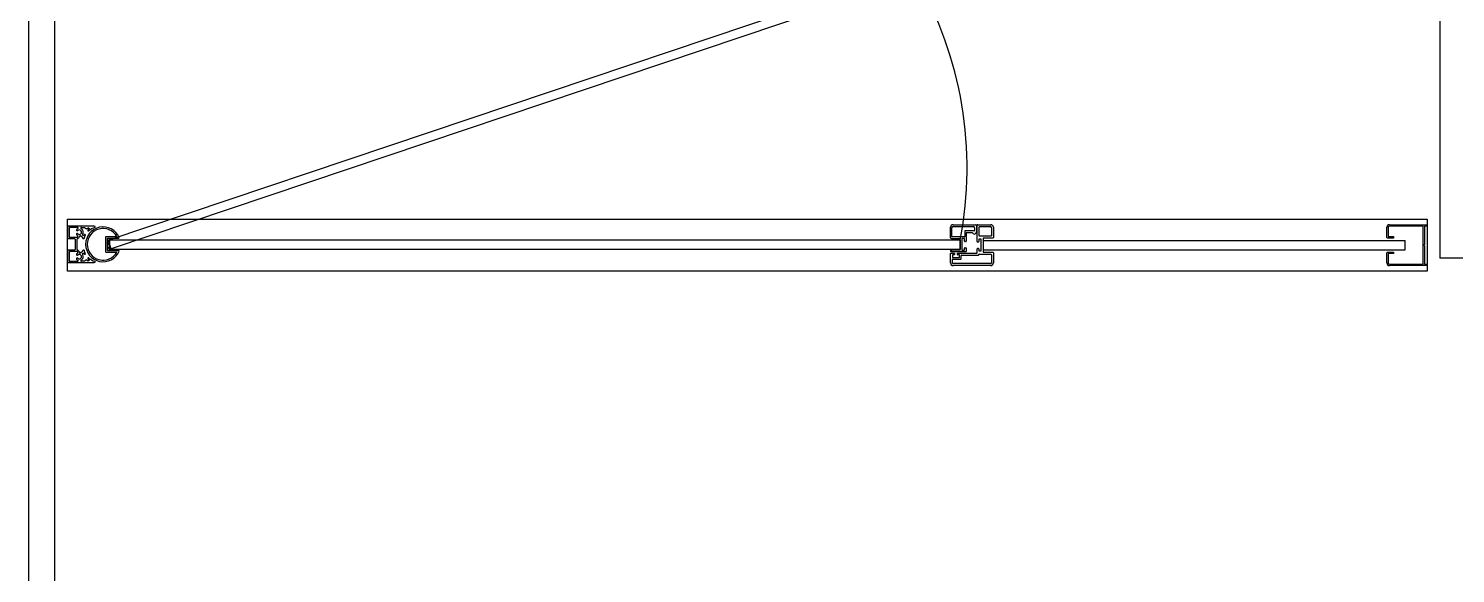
# Model space of a CAD drawing. Header units: millimetres. Extents: x -33000 to 294000, y 0 to 42408.
# Drawn here: x 135398 to 136500, y 14471 to 14892 of the extents above; entities that cross this region are included whole.
import ezdxf

# ---------------------------------------------------------------- set-up
doc = ezdxf.new("R2010")
doc.units = ezdxf.units.MM
doc.header["$LTSCALE"] = 50
doc.layers.add('arch', color=8, linetype='Continuous')

msp = doc.modelspace()

# ---------------------------------------------------------------- linework, layer by layer
at = {"layer": 'arch'}
for p, q in [((135398.3, 15634.6), (135398.3, 14114.6)), ((135418.3, 15614.6), (135418.3, 14104.6)), ((136488.3, 15614.6), (136488.3, 14714.6)), ((135459.7, 14728.5), (136081.3, 14937.6)), ((136083.7, 14930.9), (135462.1, 14721.8)), ((136110.3, 14730.2), (136110.3, 14738.4)), ((136111.4, 14731.2), (136111.4, 14737.9)), ((136112.3, 14740.4), (136129.8, 14740.4)), ((136112.4, 14738.9), (136127.8, 14738.9)), ((136121.3, 14735.3), (136121.3, 14731.2)), ((136128.5, 14735.6), (136121.6, 14735.6)), ((136122.4, 14733.9), (136122.4, 14727.7)), ((136127.2, 14734.2), (136122.7, 14734.2)), ((136128.8, 14737.9), (136128.8, 14735.9)), ((136130.3, 14739.9), (136130.3, 14734.8)), ((136130.8, 14727.3), (136130.8, 14739.9)), ((136131.3, 14740.4), (136141.4, 14740.4)), ((136132.3, 14731.9), (136132.3, 14738.4)), ((136132.8, 14738.9), (136140.9, 14738.9)), ((136141.9, 14737.9), (136141.9, 14731.9)), ((136143.4, 14738.4), (136143.4, 14730.6)), ((136447.3, 14730.6), (136447.3, 14738.4)), ((136448.4, 14738.4), (136448.4, 14731.2)), ((136449.3, 14740.4), (136478.3, 14740.4)), ((136475.2, 14739.3), (136449.3, 14739.3)), ((136475.2, 14709.9), (136475.2, 14739.3)), ((136478.3, 14739.3), (136476.3, 14739.3)), ((136476.3, 14739.3), (136476.3, 14725.1)), ((136478.3, 14740.4), (136478.3, 14739.3)), ((135457.9, 14719.2), (135457.9, 14731.2)), ((135457.9, 14731.2), (135466.5, 14731.2)), ((135459.2, 14729.9), (135467.8, 14729.9)), ((135459.2, 14729.9), (135460.9, 14729.9)), ((135459.2, 14720.5), (135459.2, 14729.9)), ((135462.1, 14721.8), (135459.7, 14728.5)), ((135460.9, 14729.9), (135460.9, 14720.5)), ((135468.3, 14730.4), (135468.3, 14730.5)), ((136111.3, 14729.6), (136110.6, 14729.7)), ((136111.3, 14729.6), (136117.8, 14729.6)), ((136121, 14730.9), (136111.7, 14730.9)), ((136117.8, 14720.8), (136117.8, 14729.6)), ((136119.1, 14729.6), (136119.1, 14720.8)), ((136121.1, 14729.6), (136119.1, 14729.6)), ((136121.1, 14727.7), (136121.1, 14729.6)), ((136121.1, 14720.8), (136121.1, 14722.3)), ((136122.1, 14727.4), (136121.4, 14727.4)), ((136121.4, 14722.6), (136122.1, 14722.6)), ((136122.4, 14722.3), (136122.4, 14719.8)), ((136122.4, 14722.3), (136122.4, 14722.3)), ((136131.8, 14727), (136131.1, 14727)), ((136131.1, 14722.1), (136131.8, 14722.1)), ((136132.1, 14729.2), (136132.1, 14727.3)), ((136134.1, 14729.2), (136132.1, 14729.2)), ((136141.6, 14731.6), (136132.6, 14731.6)), ((136134.1, 14720.3), (136134.1, 14729.2)), ((136135.4, 14730.1), (136135.4, 14719.1)), ((136142.9, 14730.1), (136135.4, 14730.1)), ((136452.3, 14730.1), (136447.8, 14730.1)), ((136448.4, 14731.2), (136452.3, 14731.2)), ((136452.3, 14731.2), (136452.3, 14730.1)), ((136476.3, 14725.1), (136475.8, 14724.6)), ((136475.8, 14724.6), (136476.3, 14724.1)), ((136476.3, 14724.1), (136476.3, 14709.9)), ((135457.9, 14719.2), (135466.5, 14719.2)), ((135459.2, 14720.5), (135467.8, 14720.5)), ((135460.9, 14720.5), (135459.2, 14720.5)), ((135468.3, 14719.9), (135468.3, 14720)), ((136110.3, 14720.2), (136110.3, 14720)), ((136110.3, 14710.8), (136110.3, 14718)), ((136110.6, 14720.6), (136111.3, 14720.8)), ((136110.6, 14718.3), (136113, 14718.3)), ((136122.1, 14719.5), (136110.8, 14719.5)), ((136117.8, 14720.8), (136111.3, 14720.8)), ((136111.8, 14717), (136111.8, 14715.1)), ((136113, 14717), (136111.8, 14717)), ((136111.8, 14715.1), (136117.2, 14715.1)), ((136111.8, 14710.6), (136111.8, 14713.5)), ((136112.1, 14713.8), (136118.2, 14713.8)), ((136113.3, 14718), (136113.3, 14717.3)), ((136115.7, 14717.3), (136115.7, 14718)), ((136116, 14718.3), (136130.5, 14718.3)), ((136117.2, 14717), (136116, 14717)), ((136117.2, 14715.1), (136117.2, 14717)), ((136118.5, 14714.1), (136118.5, 14716.5)), ((136118.8, 14716.8), (136131.8, 14716.8)), ((136119.1, 14720.8), (136121.1, 14720.8)), ((136130.8, 14718.6), (136130.8, 14721.8)), ((136132.1, 14721.8), (136132.1, 14720.3)), ((136132.1, 14720.3), (136134.1, 14720.3)), ((136132.1, 14717.1), (136132.1, 14717.3)), ((136132.4, 14717.6), (136141.4, 14717.6)), ((136135.4, 14719.1), (136142.9, 14719.1)), ((136141.9, 14717.1), (136141.9, 14710.8)), ((136143.4, 14718.6), (136143.4, 14710.8)), ((136447.3, 14710.8), (136447.3, 14718.6)), ((136447.8, 14719.1), (136452.3, 14719.1)), ((136452.3, 14718), (136448.4, 14718)), ((136448.4, 14718), (136448.4, 14710.8)), ((136452.3, 14719.1), (136452.3, 14718)), ((137138.3, 14714.6), (136488.3, 14714.6)), ((136141.4, 14710.3), (136112.1, 14710.3)), ((136141.4, 14708.8), (136112.3, 14708.8)), ((136449.3, 14709.9), (136475.2, 14709.9)), ((136478.3, 14708.8), (136449.3, 14708.8)), ((136476.3, 14709.9), (136478.3, 14709.9)), ((136478.3, 14709.9), (136478.3, 14708.8))]:
    msp.add_line(p, q, dxfattribs=at)
at = {"layer": 'arch', "ltscale": 5}
for p, q in [((135428.3, 14704.6), (135428.3, 14744.6)), ((135428.3, 14744.6), (136478.3, 14744.6)), ((136478.3, 14744.6), (136478.3, 14704.6)), ((136478.3, 14704.6), (135428.3, 14704.6))]:
    msp.add_line(p, q, dxfattribs=at)
at = {"layer": 'arch', "linetype": 'Continuous'}
for p, q in [((135448.3, 14739.3), (135428.3, 14739.3)), ((135428.3, 14739.3), (135428.3, 14730.2)), ((135436.1, 14738.3), (135429.8, 14738.3)), ((135429.8, 14738.3), (135429.8, 14730.7)), ((135435.7, 14735.7), (135435.5, 14735.9)), ((135435.6, 14733.5), (135435.7, 14733.5)), ((135439.4, 14736.9), (135438.8, 14737.4)), ((135439.1, 14738.3), (135441.6, 14738.3)), ((135441.6, 14738.3), (135443.1, 14737.1)), ((135444.3, 14738.1), (135445.3, 14737.3)), ((135428.8, 14729.7), (135433.8, 14729.7)), ((135429.8, 14730.7), (135435.7, 14730.7)), ((135434.3, 14729.2), (135434.3, 14721.1)), ((135435.5, 14725.2), (135435.8, 14725.4)), ((135435.8, 14724.9), (135435.5, 14725.2)), ((135435.8, 14725.4), (135435.8, 14729.3)), ((135435.8, 14721.1), (135435.8, 14724.9)), ((135438.6, 14731.7), (135439.9, 14730.7)), ((135440.8, 14731.8), (135439.8, 14732.6)), ((135440.1, 14730.4), (135440.1, 14730.2)), ((135440.6, 14729.7), (135441.2, 14729.7)), ((135428.3, 14720.1), (135428.3, 14711.1)), ((135428.3, 14711.1), (135448.3, 14711.1)), ((135433.8, 14720.6), (135428.8, 14720.6)), ((135435.7, 14719.6), (135429.8, 14719.6)), ((135429.8, 14719.6), (135429.8, 14712.1)), ((135429.8, 14712.1), (135436.1, 14712.1)), ((135435.5, 14714.5), (135435.7, 14714.6)), ((135435.7, 14716.8), (135435.6, 14716.9)), ((135439.9, 14719.6), (135438.6, 14718.6)), ((135438.8, 14712.9), (135439.4, 14713.4)), ((135441.6, 14712.1), (135439.1, 14712.1)), ((135439.8, 14717.8), (135440.8, 14718.6)), ((135440.1, 14720.1), (135440.1, 14720)), ((135441.2, 14720.6), (135440.6, 14720.6)), ((135443.1, 14713.3), (135441.6, 14712.1)), ((135445.3, 14713), (135444.3, 14712.3))]:
    msp.add_line(p, q, dxfattribs=at)
at = {"layer": 'arch', "linetype": 'Continuous', "lineweight": 15}
for p, q in [((135460.9, 14727.2), (135459.2, 14729)), ((135460.9, 14724.4), (135459.2, 14726.1)), ((135460.9, 14721.5), (135459.2, 14723.2))]:
    msp.add_line(p, q, dxfattribs=at)
at = {"layer": 'arch', "linetype": 'ByBlock', "lineweight": -3}
for p, q in [((135460.9, 14728.8), (136117.8, 14728.8)), ((135460.9, 14721.6), (135460.9, 14728.8)), ((136117.8, 14728.8), (136117.8, 14721.6)), ((136135.4, 14728.2), (136461.5, 14728.2)), ((136135.4, 14728.2), (136135.4, 14721)), ((136461.5, 14721), (136461.5, 14728.2)), ((135460.9, 14721.6), (136117.8, 14721.6)), ((136135.4, 14721), (136461.5, 14721))]:
    msp.add_line(p, q, dxfattribs=at)
at = {"layer": 'arch'}
for centre, radius, start, end in [((135830.7, 14784.4), 292.4, 349.0297, 30.0745), ((135455.9, 14725.2), 13.5, 23.1819, 336.8181), ((135455.9, 14725.2), 12.2, 29.5401, 330.4599), ((136112.3, 14738.4), 2, 90, 180), ((136112.4, 14737.9), 1, 90, 180), ((136121.6, 14735.3), 0.3, 90, 180.0014), ((136122.7, 14733.9), 0.3, 90.0058, 180.0082), ((136126.4, 14732.6), 1.68, 32.1178, 64.3472), ((136127.8, 14737.9), 1, 0, 90), ((136128.7, 14734.1), 0.951, 213.0641, 287.3887), ((136128.5, 14735.9), 0.3, 270, 0), ((136128.4, 14735), 1.93, 286.7221, 353.3159), ((136129.8, 14739.9), 0.5, 0, 90), ((136131.3, 14739.9), 0.5, 90, 180), ((136132.8, 14738.4), 0.5, 90, 180), ((136140.9, 14737.9), 1, 0, 90), ((136141.4, 14738.4), 2, 360, 90), ((136449.3, 14738.4), 2, 90, 180), ((136449.3, 14738.4), 0.9, 90, 180), ((135467.8, 14730.4), 0.5, 270, 0), ((136110.8, 14730.2), 0.5, 180, 256.2641), ((136111.7, 14731.2), 0.3, 180, 268.2782), ((136121, 14731.2), 0.3, 270, 0.0014), ((136121.4, 14727.7), 0.3, 180.1414, 270.1414), ((136121.4, 14722.3), 0.3, 89.9474, 180.1414), ((136122.1, 14727.7), 0.3, 269.8586, 359.8586), ((136122.1, 14722.3), 0.306, 1.1702, 91.777), ((136131.1, 14727.3), 0.3, 180, 269.979), ((136131.1, 14721.8), 0.3, 90.0774, 180), ((136131.8, 14727.3), 0.3, 269.979, 0), ((136131.8, 14721.8), 0.3, 0, 90.0774), ((136132.6, 14731.9), 0.3, 180, 270), ((136141.6, 14731.9), 0.3, 270, 0), ((136142.9, 14730.6), 0.5, 270, 360), ((136447.8, 14730.6), 0.5, 180, 270), ((135467.8, 14720), 0.5, 0, 90), ((136110.8, 14720.1), 0.5, 104.5637, 176.223), ((136110.8, 14720), 0.5, 180.0001, 270.0001), ((136110.6, 14718), 0.3, 90, 180), ((136112.1, 14713.5), 0.3, 90, 180), ((136113, 14718), 0.3, 0, 90), ((136113, 14717.3), 0.3, 270, 0), ((136116, 14718), 0.3, 90, 180), ((136116, 14717.3), 0.3, 180, 270), ((136118.2, 14714.1), 0.3, 270, 0), ((136118.8, 14716.5), 0.3, 90, 180), ((136122.1, 14719.8), 0.3, 270.0001, 0.0365), ((136130.5, 14718.6), 0.3, 270, 0), ((136131.8, 14717.1), 0.3, 270, 0.0026), ((136132.4, 14717.3), 0.3, 89.9998, 180.0026), ((136141.4, 14717.1), 0.5, 0, 89.9998), ((136142.9, 14718.6), 0.5, 360, 90), ((136447.8, 14718.6), 0.5, 90, 180), ((136112.3, 14710.8), 2, 180, 270), ((136112.1, 14710.6), 0.3, 180, 270), ((136141.4, 14710.8), 0.5, 270, 0), ((136141.4, 14710.8), 2, 270, 0), ((136449.3, 14710.8), 2, 180, 270), ((136449.3, 14710.8), 0.9, 180, 270)]:
    msp.add_arc(centre, radius, start, end, dxfattribs=at)
at = {"layer": 'arch', "linetype": 'Continuous'}
for centre, radius, start, end in [((135435.9, 14736.3), 0.612, 135.4942, 228.4242), ((135435.9, 14733), 0.6, 120, 224.4838), ((135437.6, 14734.6), 3.01, 115.0277, 135.4942), ((135436, 14736.3), 0.6, 240, 314.8745), ((135436, 14733), 0.6, 45.1255, 120), ((135436.1, 14737.8), 0.5, 297.8547, 90), ((135437.6, 14734.6), 1.7, 225.1255, 134.8745), ((135439.1, 14737.8), 0.5, 90, 231.1634), ((135437.6, 14734.6), 2.95, 332.3856, 51.1634), ((135452.9, 14726.6), 14.3, 152.3856, 155.5116), ((135452.9, 14726.6), 14.3, 126.8153, 132.9764), ((135444.5, 14736.1), 0.5, 131.5847, 311.5847), ((135452.9, 14726.6), 13.1, 125.4712, 131.5847), ((135452.9, 14726.6), 12.1, 106.3601, 131.5847), ((135448.3, 14736.3), 3.02, 65.9091, 90.6499), ((135449.4, 14738.7), 0.4, 286.3601, 65.9091), ((135428.8, 14730.2), 0.5, 180, 270), ((135433.8, 14729.2), 0.5, 0, 90), ((135437.6, 14734.6), 3, 224.4838, 240.0223), ((135435.7, 14731.4), 0.7, 270, 60.0223), ((135436.3, 14729.3), 0.5, 98.3357, 180), ((135435.9, 14731.4), 1.7, 278.3357, 356.1561), ((135438.1, 14731.3), 0.5, 99.4783, 176.1561), ((135437.6, 14734.6), 2.9, 279.4783, 284.0734), ((135438.4, 14731.4), 0.4, 51.1634, 104.0734), ((135439.7, 14730.4), 0.4, 0, 51.1634), ((135440.6, 14730.2), 0.5, 180, 270), ((135452.9, 14726.6), 13.1, 152.7877, 156.8556), ((135441.7, 14732.4), 0.5, 332.7877, 152.7877), ((135452.9, 14726.6), 12.1, 152.7877, 165.1811), ((135428.8, 14720.1), 0.5, 90, 180), ((135433.8, 14721.1), 0.5, 270, 0), ((135435.9, 14717.4), 0.6, 135.5162, 240), ((135435.9, 14714), 0.612, 131.5758, 224.5058), ((135437.6, 14715.7), 3, 119.9777, 135.5162), ((135437.6, 14715.7), 3.01, 224.5058, 244.9723), ((135435.7, 14718.9), 0.7, 299.9777, 90), ((135436, 14717.4), 0.6, 240, 314.8745), ((135436, 14714.1), 0.6, 45.1255, 120), ((135436.3, 14721.1), 0.5, 180, 261.6643), ((135436.1, 14712.6), 0.5, 270, 62.1453), ((135435.9, 14718.9), 1.7, 3.8439, 81.6643), ((135437.6, 14715.7), 1.7, 225.1255, 134.8745), ((135438.1, 14719.1), 0.5, 183.8439, 260.5217), ((135437.6, 14715.7), 2.9, 75.9266, 80.5217), ((135438.4, 14718.9), 0.4, 255.9266, 308.8366), ((135439.1, 14712.6), 0.5, 128.8366, 270), ((135437.6, 14715.7), 2.95, 308.8366, 27.6144), ((135452.9, 14723.7), 14.3, 204.4884, 207.6144), ((135439.7, 14720), 0.4, 308.8366, 360), ((135440.6, 14720.1), 0.5, 90, 180), ((135452.9, 14723.7), 13.1, 203.1444, 207.2123), ((135452.9, 14723.7), 12.1, 194.8189, 207.2123), ((135441.7, 14718), 0.5, 207.2123, 27.2123), ((135452.9, 14723.7), 14.3, 227.0236, 233.1847), ((135444.5, 14714.3), 0.5, 48.4153, 228.4153), ((135452.9, 14723.7), 13.1, 228.4153, 234.5288), ((135452.9, 14723.7), 12.1, 228.4153, 253.6399), ((135448.3, 14714.1), 3.02, 269.3501, 294.0909), ((135449.4, 14711.7), 0.4, 294.0909, 73.6399)]:
    msp.add_arc(centre, radius, start, end, dxfattribs=at)

doc.saveas('drawing.dxf')
